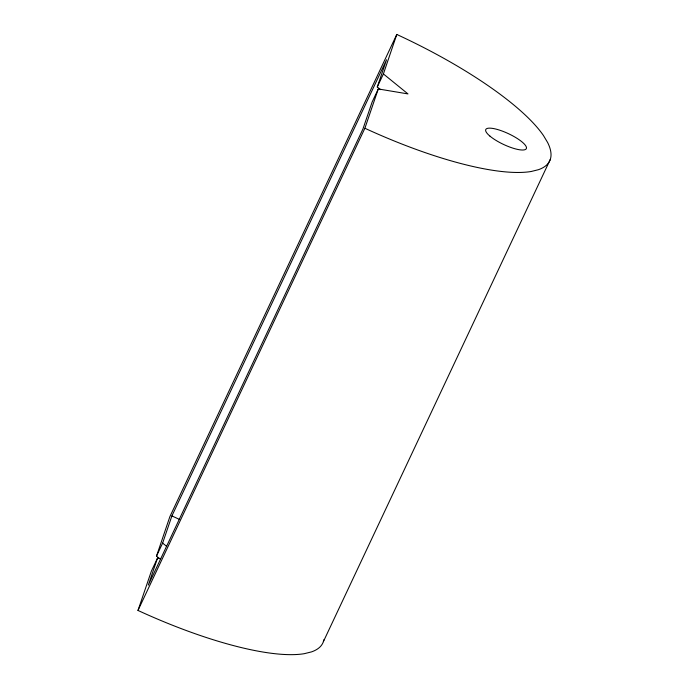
<?xml version="1.0" encoding="UTF-8"?>
<svg xmlns="http://www.w3.org/2000/svg" width="689" height="689" viewBox="0 0 689 689"><rect width="100%" height="100%" fill="white"/><g stroke="black" fill="none" stroke-linecap="round" stroke-linejoin="round"><path stroke-width="1.03" d="M159.77 558.796L156.498 556.135L169.882 516.638L396.786 34.45A186.65 49.255 25.2 0 1 543.475 135.569L547.609 142.485A186.65 49.255 25.2 0 1 538.342 169.718L531.271 171.475A186.65 49.255 25.2 0 1 364.886 128.257L137.981 610.445A186.65 49.255 25.2 0 0 304.366 653.663L311.445 651.906A186.65 49.255 25.2 0 0 323.864 639.754M380.543 89.639L377.271 86.978L383.403 73.947L396.786 34.45M137.981 610.445L151.382 571.138L157.514 558.107L160.692 558.633M157.514 558.107L148.299 585.133L362.931 129.015L372.155 101.981L378.287 88.95L407.966 93.911L383.403 73.947M156.498 556.135L162.63 543.104L171.905 515.915L386.538 59.788L377.271 86.978M364.886 128.257L378.287 88.95M323.365 641.657L550.27 159.469M171.905 515.915L179.691 519.506M162.63 543.104L166.729 546.429M489.982 136.155A22.401 5.908 25.2 0 0 525.001 149.677A22.401 5.908 25.2 0 0 503.185 131.427A22.401 5.908 25.2 0 0 489.982 136.155"/></g></svg>
